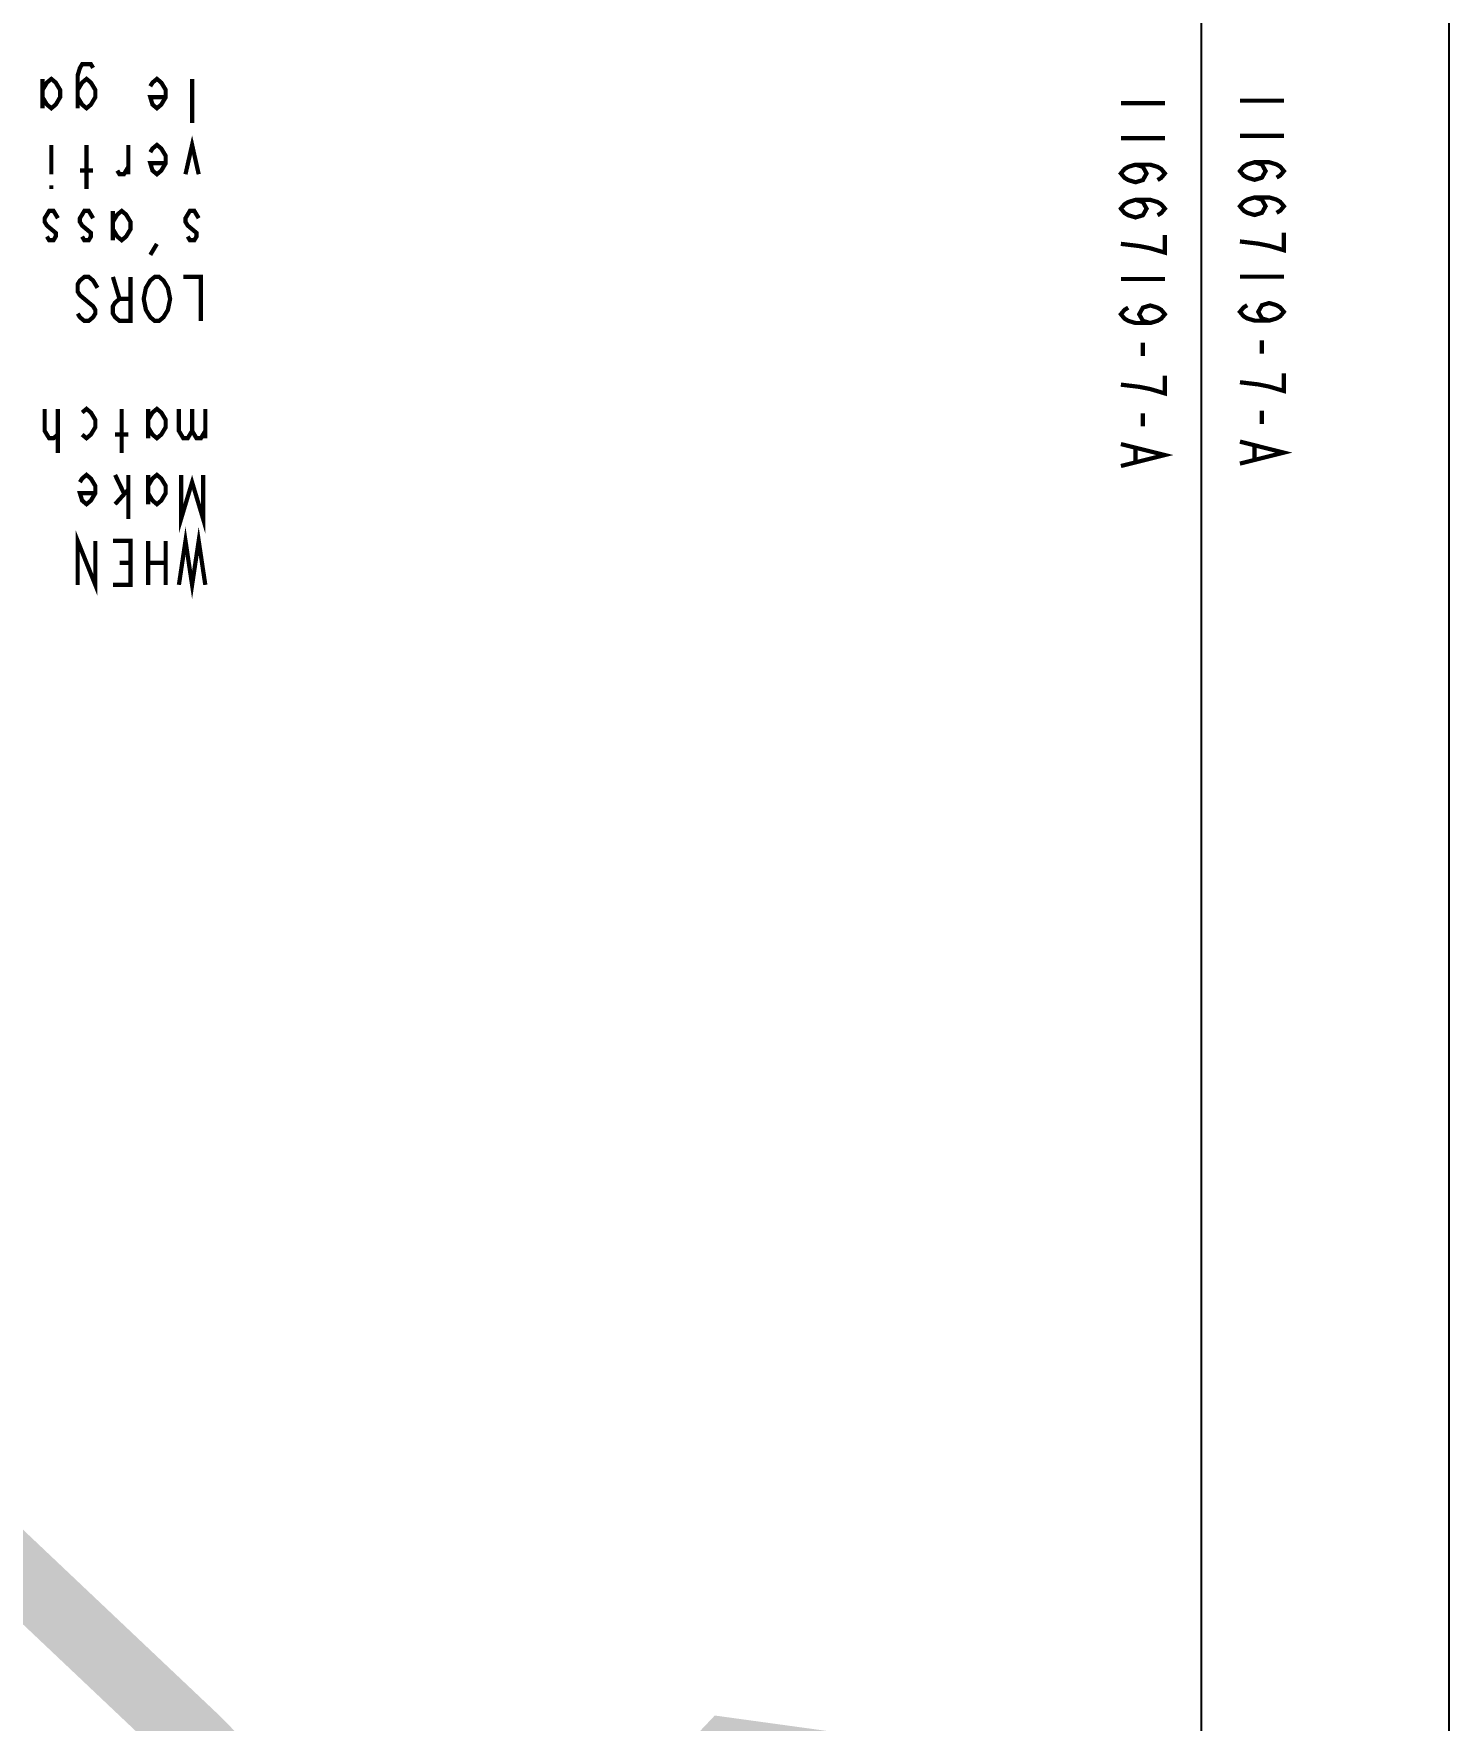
# Model space of a CAD drawing. Extents: x -347 to 953, y -714 to 758.
# Drawn here: x 231.04 to 236.06, y -42.92 to -36.94 of the extents above; entities that cross this region are included whole.
import ezdxf

# ---------------------------------------------------------------- set-up
doc = ezdxf.new("R2010")
doc.units = 0
doc.header["$MEASUREMENT"] = 0
doc.layers.get('0').update_dxf_attribs({"linetype": 'CONTINUOUS'})
doc.layers.get('Defpoints').update_dxf_attribs({"linetype": 'CONTINUOUS'})
doc.layers.add('___SYMBOL', color=7, linetype='CONTINUOUS')
doc.layers.add('_CURVE', color=7, linetype='CONTINUOUS')
doc.styles.get("Standard").update_dxf_attribs({"font": 'arial.ttf'})
doc.dimstyles.get("Standard").update_dxf_attribs({"dimtxt": 2.25, "dimasz": 1, "dimexe": 0.18, "dimexo": 0.0625, "dimgap": 0.09, "dimtad": 0, "dimdec": 4, "dimzin": 0, "dimdsep": 46, "dimlunit": 5, "dimtxsty": 'Standard', "dimcen": 1, "dimclrd": 3, "dimclre": 3, "dimadec": 0, "dimazin": 0, "dimtfac": 1, "dimtdec": 4, "dimtofl": 0, "dimtmove": 0, "dimatfit": 3, "dimfxl": 1, "dimtolj": 1, "dimtzin": 0, "dimarcsym": 0})

# ---------------------------------------------------------------- blocks, each defined once
blk = doc.blocks.new('*D100')
at = {"color": 3, "linetype": 'Continuous', "lineweight": -2, "transparency": 16777216}
blk.add_line((233.5953, -46.2535), (234.3217, -46.9409), dxfattribs=at)
at = {"color": 3, "linetype": 'Continuous', "transparency": 16777216}
blk.add_solid([(234.4362, -46.8198), (234.2071, -47.0619), (235.048, -47.6282)], dxfattribs=at)
at = {"layer": 'Defpoints', "color": 0, "linetype": 'Continuous', "transparency": 16777216}
for p in [(234.6849, -47.2845), (235.048, -47.6282)]:
    blk.add_point(p, dxfattribs=at)
at = {"color": 0, "linetype": 'Continuous', "transparency": 16777216, "insert": (231.8477, -44.5998), "char_height": 2.25, "attachment_point": 5, "rotation": 316.58149}
blk.add_mtext('\\A1;R{\\H1x;\\S1/2;}"', dxfattribs=at)
blk = doc.blocks.new('SYMBOL_0_BL0', base_point=(12.0886, 17.0417))
at = {"layer": '___SYMBOL', "color": 2, "linetype": 'Continuous', "const_width": 0.015}
for points in [[(9.2448, 18.5521), (9.2683, 18.3959), (9.2917, 18.5521), (9.3152, 18.3959), (9.3386, 18.5521)], [(9.6355, 18.3959), (9.6355, 18.5521), (9.698, 18.3959), (9.698, 18.5521)], [(9.3855, 18.5521), (9.3855, 18.3959)], [(9.448, 18.5521), (9.448, 18.3959)], [(9.573, 18.3959), (9.5105, 18.3959), (9.5105, 18.5521), (9.573, 18.5521)], [(9.3855, 18.474), (9.448, 18.474)], [(9.5105, 18.474), (9.5495, 18.474)], [(9.2527, 18.1615), (9.2527, 18.3177), (9.2917, 18.1875), (9.3308, 18.3177), (9.3308, 18.1615)], [(9.448, 18.2005), (9.4323, 18.1745), (9.4167, 18.1615), (9.4011, 18.1745), (9.3855, 18.2005), (9.3855, 18.2266), (9.4011, 18.2526), (9.4167, 18.2656), (9.4323, 18.2526), (9.448, 18.2266)], [(9.448, 18.2656), (9.448, 18.1615)], [(9.5183, 18.1615), (9.5183, 18.3177)], [(9.5183, 18.2136), (9.5652, 18.2656)], [(9.6902, 18.1875), (9.6823, 18.1745), (9.6667, 18.1615), (9.6511, 18.1745), (9.6355, 18.2005), (9.6355, 18.2266), (9.6511, 18.2526), (9.6667, 18.2656), (9.6823, 18.2526), (9.6902, 18.2266), (9.6355, 18.2266)], [(9.5339, 18.2266), (9.5652, 18.1615)], [(9.5417, 17.9271), (9.5417, 18.0834)], [(9.7683, 17.9271), (9.7683, 18.0834)], [(9.2448, 18.0313), (9.2448, 17.9271)], [(9.2448, 18.0052), (9.2605, 18.0313), (9.2761, 18.0313), (9.2917, 18.0052), (9.2917, 17.9271)], [(9.2917, 18.0052), (9.3073, 18.0313), (9.323, 18.0313), (9.3386, 18.0052), (9.3386, 17.9271)], [(9.448, 17.9662), (9.4323, 17.9401), (9.4167, 17.9271), (9.4011, 17.9401), (9.3855, 17.9662), (9.3855, 17.9922), (9.4011, 18.0183), (9.4167, 18.0313), (9.4323, 18.0183), (9.448, 17.9922)], [(9.448, 18.0313), (9.448, 17.9271)], [(9.6823, 17.9401), (9.6667, 17.9271), (9.6511, 17.9401), (9.6355, 17.9662), (9.6355, 17.9922), (9.6511, 18.0183), (9.6667, 18.0313), (9.6823, 18.0183)], [(9.7683, 18.0052), (9.7683, 18.0183), (9.7839, 18.0313), (9.7917, 18.0313), (9.7995, 18.0313), (9.8152, 18.0052), (9.8152, 17.9271)], [(9.5183, 18.0183), (9.5652, 18.0183)], [(9.2605, 17.6146), (9.2605, 17.4584), (9.323, 17.4584)], [(9.448, 17.4844), (9.4402, 17.4714), (9.4245, 17.4584), (9.4089, 17.4584), (9.3933, 17.4714), (9.3855, 17.4844), (9.3777, 17.4974), (9.3698, 17.5365), (9.3777, 17.5755), (9.3855, 17.5886), (9.3933, 17.6016), (9.4089, 17.6146), (9.4245, 17.6146), (9.4402, 17.6016), (9.448, 17.5886), (9.4558, 17.5755), (9.4636, 17.5365), (9.4558, 17.4974), (9.448, 17.4844)], [(9.5105, 17.4584), (9.5105, 17.6146), (9.5495, 17.6146), (9.5652, 17.6016), (9.573, 17.5886), (9.573, 17.5625), (9.5652, 17.5495), (9.5495, 17.5365), (9.5105, 17.5365)], [(9.698, 17.5886), (9.6902, 17.6016), (9.6745, 17.6146), (9.6589, 17.6146), (9.6433, 17.6016), (9.6355, 17.5886), (9.6355, 17.5755), (9.6433, 17.5625), (9.6589, 17.5495), (9.6745, 17.5365), (9.6902, 17.5235), (9.698, 17.5104), (9.698, 17.4844), (9.6902, 17.4714), (9.6745, 17.4584), (9.6589, 17.4584), (9.6433, 17.4714), (9.6355, 17.4844), (9.6277, 17.4974)], [(9.5495, 17.5365), (9.573, 17.4584)], [(9.4167, 17.3412), (9.4402, 17.3802)], [(9.3073, 17.3151), (9.2995, 17.3281), (9.2839, 17.3281), (9.2761, 17.3151), (9.2761, 17.3021), (9.2917, 17.2891), (9.3073, 17.2761), (9.3152, 17.263), (9.3152, 17.25), (9.3073, 17.237), (9.2995, 17.224), (9.2839, 17.224), (9.2761, 17.237), (9.2683, 17.25)], [(9.573, 17.263), (9.5573, 17.237), (9.5417, 17.224), (9.5261, 17.237), (9.5105, 17.263), (9.5105, 17.2891), (9.5261, 17.3151), (9.5417, 17.3281), (9.5573, 17.3151), (9.573, 17.2891)], [(9.573, 17.3281), (9.573, 17.224)], [(9.6823, 17.3151), (9.6745, 17.3281), (9.6589, 17.3281), (9.6511, 17.3151), (9.6511, 17.3021), (9.6667, 17.2891), (9.6823, 17.2761), (9.6902, 17.263), (9.6902, 17.25), (9.6823, 17.237), (9.6745, 17.224), (9.6589, 17.224), (9.6511, 17.237), (9.6433, 17.25)], [(9.8073, 17.3151), (9.7995, 17.3281), (9.7839, 17.3281), (9.7761, 17.3151), (9.7761, 17.3021), (9.7917, 17.2891), (9.8073, 17.2761), (9.8152, 17.263), (9.8152, 17.25), (9.8073, 17.237), (9.7995, 17.224), (9.7839, 17.224), (9.7761, 17.237), (9.7683, 17.25)], [(9.6667, 16.9896), (9.6667, 17.1459)], [(9.7917, 17.1459), (9.7917, 17.1328)], [(9.2683, 17.0938), (9.2917, 16.9896), (9.3152, 17.0938)], [(9.4402, 17.0156), (9.4323, 17.0026), (9.4167, 16.9896), (9.4011, 17.0026), (9.3855, 17.0287), (9.3855, 17.0547), (9.4011, 17.0808), (9.4167, 17.0938), (9.4323, 17.0808), (9.4402, 17.0547), (9.3855, 17.0547)], [(9.5183, 16.9896), (9.5183, 17.0938)], [(9.5183, 17.0677), (9.5339, 17.0938), (9.5495, 17.0938), (9.5573, 17.0808)], [(9.6433, 17.0808), (9.6902, 17.0808)], [(9.7917, 17.0938), (9.7917, 16.9896)], [(9.2917, 16.7552), (9.2917, 16.9115)], [(9.4402, 16.7813), (9.4323, 16.7683), (9.4167, 16.7552), (9.4011, 16.7683), (9.3855, 16.7943), (9.3855, 16.8203), (9.4011, 16.8464), (9.4167, 16.8594), (9.4323, 16.8464), (9.4402, 16.8203), (9.3855, 16.8203)], [(9.698, 16.7943), (9.6823, 16.7683), (9.6667, 16.7552), (9.6511, 16.7683), (9.6355, 16.7943), (9.6355, 16.8203), (9.6511, 16.8464), (9.6667, 16.8594), (9.6823, 16.8464), (9.698, 16.8203)], [(9.698, 16.8594), (9.698, 16.7422), (9.6902, 16.7162), (9.6823, 16.7031), (9.6511, 16.7031), (9.6433, 16.7162)], [(9.823, 16.7943), (9.8073, 16.7683), (9.7917, 16.7552), (9.7761, 16.7683), (9.7605, 16.7943), (9.7605, 16.8203), (9.7761, 16.8464), (9.7917, 16.8594), (9.8073, 16.8464), (9.823, 16.8203)], [(9.823, 16.8594), (9.823, 16.7552)]]:
    blk.add_lwpolyline(points, dxfattribs=at)
blk = doc.blocks.new('SYMBOL_20_BL2', base_point=(5.4919, 17.4769))
at = {"layer": '___SYMBOL', "color": 2, "linetype": 'Continuous', "const_width": 0.015}
for points in [[(5.57, 18.0433), (5.4138, 18.0824), (5.57, 18.1214)], [(5.5179, 18.0589), (5.5179, 18.1058)], [(5.4919, 17.9339), (5.4919, 17.9808)], [(5.57, 17.8324), (5.5049, 17.8402), (5.4659, 17.848), (5.4398, 17.8558), (5.4138, 17.8636), (5.4138, 17.8011)], [(5.4919, 17.6839), (5.4919, 17.7308)], [(5.4659, 17.6136), (5.4919, 17.6058), (5.5049, 17.5824), (5.4919, 17.5589), (5.4659, 17.5511), (5.4398, 17.5589), (5.4268, 17.5668), (5.4138, 17.5824), (5.4268, 17.598), (5.4398, 17.6058), (5.4659, 17.6136), (5.5179, 17.6136), (5.544, 17.6058), (5.557, 17.598), (5.57, 17.5824), (5.557, 17.5668), (5.544, 17.5589)], [(5.4138, 17.4574), (5.57, 17.4574)], [(5.57, 17.3324), (5.5049, 17.3402), (5.4659, 17.348), (5.4398, 17.3558), (5.4138, 17.3636), (5.4138, 17.3011)], [(5.5179, 17.1761), (5.4919, 17.1839), (5.4789, 17.2074), (5.4919, 17.2308), (5.5179, 17.2386), (5.544, 17.2308), (5.557, 17.223), (5.57, 17.2074), (5.557, 17.1918), (5.544, 17.1839), (5.5179, 17.1761), (5.4659, 17.1761), (5.4398, 17.1839), (5.4268, 17.1918), (5.4138, 17.2074), (5.4268, 17.223), (5.4398, 17.2308)], [(5.5179, 17.0511), (5.4919, 17.0589), (5.4789, 17.0824), (5.4919, 17.1058), (5.5179, 17.1136), (5.544, 17.1058), (5.557, 17.098), (5.57, 17.0824), (5.557, 17.0668), (5.544, 17.0589), (5.5179, 17.0511), (5.4659, 17.0511), (5.4398, 17.0589), (5.4268, 17.0668), (5.4138, 17.0824), (5.4268, 17.098), (5.4398, 17.1058)], [(5.4138, 16.9574), (5.57, 16.9574)], [(5.4138, 16.8324), (5.57, 16.8324)]]:
    blk.add_lwpolyline(points, dxfattribs=at)
blk = doc.blocks.new('SYMBOL_22_BL3', base_point=(5.9146, 17.4855))
at = {"layer": '___SYMBOL', "color": 2, "linetype": 'Continuous', "const_width": 0.015}
for points in [[(5.9928, 18.0519), (5.8365, 18.091), (5.9928, 18.13)], [(5.9407, 18.0675), (5.9407, 18.1144)], [(5.9146, 17.9425), (5.9146, 17.9894)], [(5.9928, 17.841), (5.9277, 17.8488), (5.8886, 17.8566), (5.8626, 17.8644), (5.8365, 17.8722), (5.8365, 17.8097)], [(5.9146, 17.6925), (5.9146, 17.7394)], [(5.8886, 17.6222), (5.9146, 17.6144), (5.9277, 17.591), (5.9146, 17.5675), (5.8886, 17.5597), (5.8626, 17.5675), (5.8495, 17.5753), (5.8365, 17.591), (5.8495, 17.6066), (5.8626, 17.6144), (5.8886, 17.6222), (5.9407, 17.6222), (5.9667, 17.6144), (5.9797, 17.6066), (5.9928, 17.591), (5.9797, 17.5753), (5.9667, 17.5675)], [(5.8365, 17.466), (5.9928, 17.466)], [(5.9928, 17.341), (5.9277, 17.3488), (5.8886, 17.3566), (5.8626, 17.3644), (5.8365, 17.3722), (5.8365, 17.3097)], [(5.9407, 17.1847), (5.9146, 17.1925), (5.9016, 17.216), (5.9146, 17.2394), (5.9407, 17.2472), (5.9667, 17.2394), (5.9797, 17.2316), (5.9928, 17.216), (5.9797, 17.2003), (5.9667, 17.1925), (5.9407, 17.1847), (5.8886, 17.1847), (5.8626, 17.1925), (5.8495, 17.2003), (5.8365, 17.216), (5.8495, 17.2316), (5.8626, 17.2394)], [(5.9407, 17.0597), (5.9146, 17.0675), (5.9016, 17.091), (5.9146, 17.1144), (5.9407, 17.1222), (5.9667, 17.1144), (5.9797, 17.1066), (5.9928, 17.091), (5.9797, 17.0753), (5.9667, 17.0675), (5.9407, 17.0597), (5.8886, 17.0597), (5.8626, 17.0675), (5.8495, 17.0753), (5.8365, 17.091), (5.8495, 17.1066), (5.8626, 17.1144)], [(5.8365, 16.966), (5.9928, 16.966)], [(5.8365, 16.841), (5.9928, 16.841)]]:
    blk.add_lwpolyline(points, dxfattribs=at)

msp = doc.modelspace()

# ---------------------------------------------------------------- linework, layer by layer
at = {"layer": '_CURVE', "color": 7, "linetype": 'Continuous'}
msp.add_line((235.184854, -47.284526), (235.184854, -28.174526), dxfattribs=at)
at = {"layer": '_CURVE', "color": 8}
msp.add_line((236.064854, -48.664526), (236.064854, -29.674526), dxfattribs=at)

# ---------------------------------------------------------------- block references
at = {"layer": '___SYMBOL', "color": 2, "linetype": 'Continuous', "rotation": 180}
for name, p in [('SYMBOL_0_BL0', (228.802732, -37.382119)), ('SYMBOL_22_BL3', (234.976685, -37.825914)), ('SYMBOL_20_BL2', (235.399419, -37.817343))]:
    msp.add_blockref(name, p, dxfattribs=at)

# ---------------------------------------------------------------- dimensions: what is measured, and where the dimension line sits
at = {"color": 2, "linetype": 'Continuous'}
dim = msp.add_radius_dim(center=(234.684854, -47.284526), mpoint=(235.048031, -47.628187), dimstyle='Standard', override={"dimpost": '"'}, dxfattribs=at)
dim.commit()
dim.dimension.update_dxf_attribs({"geometry": '*D100', "text_midpoint": (231.847723, -44.599849), "dimtype": 164})

doc.saveas('drawing.dxf')
